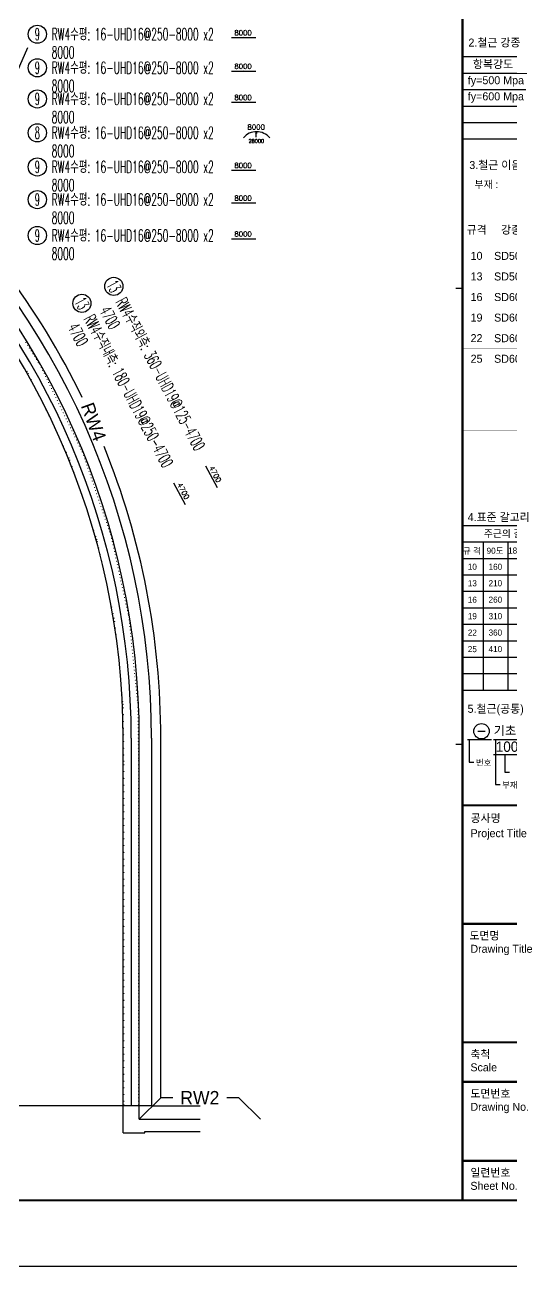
# Model space of a CAD drawing. Header units: millimetres. Extents: x 231380 to 990673, y -319231 to 132826.
# Drawn here: x 477431 to 495514, y -295994 to -249861 of the extents above; entities that cross this region are included whole.
import ezdxf
from ezdxf.enums import TextEntityAlignment as Align

# ---------------------------------------------------------------- set-up
doc = ezdxf.new("R2010")
doc.units = ezdxf.units.MM
doc.header["$LTSCALE"] = 91
for name, color, linetype in [('00', 7, 'Continuous'), ('LEADER', 7, 'Continuous'), ('NAME-W', 2, 'Continuous'), ('XDIM', 7, 'Continuous'), ('XREBAR', 1, 'Continuous'), ('XS-기초$0$WALL', 11, 'Continuous'), ('XS-기초$0$기초연단', 3, 'Continuous'), ('XTAG', 7, 'Continuous'), ('기초꺽임', 7, 'Continuous')]:
    doc.layers.add(name, color=color, linetype=linetype)
doc.styles.add('HYULL', font='Dotum.ttf')
doc.styles.add('XRebar', font='Romans.shx', dxfattribs={"bigfont": 'whgtxt.shx'})
doc.styles.add('XRebar2', font='Romans.shx')
doc.styles.add('XRebarSheet', font='Hmkmrhd_0.ttf')
doc.styles.add('돋음', font='Dotum.ttf')

# ---------------------------------------------------------------- blocks, each defined once
blk = doc.blocks.new('dhs_sheet2e')
at = {"color": 7}
for p, q in [((73013.1, 36694), (81003.6, 36694)), ((73013.1, 36194.6), (81003.6, 36194.6)), ((73013.1, 35695.2), (81003.6, 35695.2)), ((73013.1, 35195.8), (81003.6, 35195.8)), ((73013.1, 34696.4), (81003.6, 34696.4)), ((73013.1, 34197), (81003.6, 34197)), ((73013.1, 29664.7), (72813.3, 29664.7)), ((73477.6, 16230.5), (73697, 16230.5)), ((73013.1, 15831.2), (72813.3, 15831.2))]:
    blk.add_line(p, q, dxfattribs=at)
at = {"color": 7, "ltscale": 2}
for p, q in [((73013.1, 22471.6), (81003.6, 22471.6)), ((73013.1, 21972.2), (81003.6, 21972.2)), ((73637.3, 21972.2), (73637.3, 17477.6)), ((74386.4, 21972.2), (74386.4, 17477.6)), ((73013.1, 21472.8), (75135.6, 21472.8)), ((73013.1, 17477.6), (81003.6, 17477.6))]:
    blk.add_line(p, q, dxfattribs=at)
at = {"color": 1, "ltscale": 2}
for p, q in [((73160.8, 15979.6), (73897.2, 15979.6)), ((73217.3, 15979.6), (73217.3, 15288.3)), ((73955, 15979.6), (74769.1, 15979.6)), ((74011.5, 15979.6), (74011.5, 14611.4)), ((73955, 15525.5), (75020.4, 15525.5)), ((74296, 15525.5), (74296, 14991.1)), ((73217.3, 15288.3), (73361.3, 15288.3)), ((74296, 14991.1), (74440, 14991.1)), ((74011.5, 14611.4), (74155.5, 14611.4))]:
    blk.add_line(p, q, dxfattribs=at)
at = {"color": 30}
for p, q in [((73013.1, 6791.9), (81003.6, 6791.9)), ((73013.1, 5593.3), (81003.6, 5593.3)), ((73013.1, 3196.2), (81003.6, 3196.2))]:
    blk.add_line(p, q, dxfattribs=at)
at = {"color": 7}
blk.add_lwpolyline([(84000, 0), (84000, 59329.4), (0, 59329.4), (0, 0)], close=True, dxfattribs=at)
at = {"color": 30, "const_width": 64.9}
blk.add_lwpolyline([(81003.6, 57331.7), (2996.4, 57331.7), (2996.4, 1997.6), (81003.6, 1997.6)], close=True, dxfattribs=at)
at = {"color": 30}
for points, const_width in [([(73013.1, 1997.6), (73013.1, 57331.7)], 64.9), ([(73013.1, 37482.7), (81003.6, 37482.7)], 1.25), ([(73013.1, 13983.4), (81003.6, 13983.4)], 64.9), ([(73013.1, 10387.6), (81003.6, 10387.6)], 64.9), ([(73013.1, 6791.9), (81003.6, 6791.9)], 64.9), ([(73013.1, 5593.3), (81003.6, 5593.3)], 64.9), ([(73013.1, 3196.2), (81003.6, 3196.2)], 64.9)]:
    blk.add_lwpolyline(points, dxfattribs=dict(at, const_width=const_width))
at = {"ltscale": 2, "const_width": 1.25}
for points in [[(73013.1, 36694), (73013.1, 34197)], [(73013.1, 33114.4), (73013.1, 32518)], [(73013.1, 31595.4), (73013.1, 23480)]]:
    blk.add_lwpolyline(points, dxfattribs=at)
at = {"color": 7, "const_width": 1.25}
for points in [[(73013.1, 33114.4), (81003.6, 33114.4)], [(73013.1, 32518), (81003.6, 32518)], [(73013.1, 31920), (81003.6, 31920)], [(73839.2, 31920), (73839.2, 23480)], [(73013.1, 30971.1), (81003.6, 30971.1)], [(73013.1, 30346.9), (81003.6, 30346.9)], [(73013.1, 29722.6), (81003.6, 29722.6)], [(73013.1, 29098.3), (81003.6, 29098.3)], [(73013.1, 28474.1), (81003.6, 28474.1)], [(73013.1, 27849.8), (81003.6, 27849.8)], [(73013.1, 27225.6), (81003.6, 27225.6)], [(73013.1, 26601.3), (81003.6, 26601.3)], [(73013.1, 25977.1), (81003.6, 25977.1)], [(73013.1, 25352.8), (81003.6, 25352.8)], [(73013.1, 24728.5), (81003.6, 24728.5)], [(73013.1, 24104.3), (81003.6, 24104.3)], [(73013.1, 23480), (81003.6, 23480)]]:
    blk.add_lwpolyline(points, dxfattribs=at)
at = {"color": 7, "linetype": 'Continuous'}
blk.add_circle((73588.4, 16228.7), 234.1, dxfattribs=at).dxf.unprotected_set("ltscale", 0)
at = {"color": 7, "style": 'XRebarSheet'}
for s, height, p in [('2.철근 강종', 242.71, (73193, 37000.1)), ('3.철근 이음/정착 길이', 242.711, (73219.2, 33284.8)), ('4.표준 갈고리', 242.71, (73168.2, 22602.8)), ('5.철근(공통)', 242.71, (73167, 16788))]:
    blk.add_text(s, height=height, dxfattribs=at).set_placement(p)
at = {"color": 3}
for s, height, style, p in [('항복강도', 242.71, 'XRebarSheet', (73329, 36346.4)), ('부재 :', 220, 'XRebarSheet', (73378.9, 32707.9)), ('규격', 242.71, 'XRebarSheet', (73138.4, 31320.7)), ('강종', 242.71, 'XRebarSheet', (74182, 31320.7)), ('주근의 갈고리 길이', 217.47, 'XRebarSheet', (73661.6, 22115.7)), ('규 격', 184.85, 'XRebarSheet', (73024.7, 21609.3)), ('90도', 184.85, 'XRebarSheet', (73743.9, 21612.7)), ('180도', 184.85, 'XRebarSheet', (74396.5, 21618.3)), ('기초 : 1', 271.84, 'HYULL', (73958.2, 16112.5)), ('번호', 181.22, 'XRebarSheet', (73421.4, 15184.8)), ('부재명', 181.22, 'XRebarSheet', (74215.6, 14507.8))]:
    blk.add_text(s, height=height, dxfattribs=dict(at, style=style)).set_placement(p)
at = {"color": 3, "linetype": 'Continuous', "style": 'HYULL'}
e = blk.add_text('1000', height=312.13, dxfattribs=at)
e.set_placement((74023.5, 15760.5), align=Align.MIDDLE_LEFT)
e.dxf.unprotected_set("ltscale", 0)
at = {"color": 7, "style": 'XRebarSheet'}
for s, height, p in [('공사명', 241.63, (73259, 13591.6)), ('Project Title', 241.632, (73259, 13135.1)), ('도면명', 241.63, (73225, 10028.1)), ('Drawing Title', 241.632, (73252.8, 9628.5)), ('축척', 241.63, (73252.8, 6432.3)), ('Scale', 241.63, (73252.8, 6032.8)), ('도면번호', 241.63, (73252.8, 5233.8)), ('Drawing No.', 241.632, (73252.8, 4834.2)), ('일련번호', 241.63, (73252.8, 2836.6)), ('Sheet No.', 241.63, (73252.8, 2437.1))]:
    blk.add_text(s, height=height, dxfattribs=at).set_placement(p, align=Align.MIDDLE_LEFT)
blk = doc.blocks.new('zdfhdthasthw')
at = {"color": 7, "ltscale": 2}
for p, q in [((18253.3, 5243.3), (18783.9, 5243.3)), ((18253.3, 5118.5), (18783.9, 5118.5)), ((18253.3, 4993.6), (18783.9, 4993.6)), ((18253.3, 4868.8), (18783.9, 4868.8)), ((18253.3, 4743.9), (18783.9, 4743.9)), ((18253.3, 4619.1), (18783.9, 4619.1)), ((18253.3, 4494.2), (18783.9, 4494.2))]:
    blk.add_line(p, q, dxfattribs=at)
at = {"color": 255, "xscale": 0.25, "yscale": 0.25, "zscale": 0.25}
blk.add_blockref('dhs_sheet2e', (0, 0), dxfattribs=at)
at = {"color": 3, "style": 'XRebarSheet'}
for s, p in [('fy=500 Mpa', (18293.6, 8964.2)), ('fy=600 Mpa', (18293.3, 8842.1))]:
    blk.add_text(s, height=60.68, dxfattribs=at).set_placement(p)
for s, height, p in [('10', 60.68, (18359.7, 7662.8)), ('SD500', 60.68, (18616.9, 7662.4)), ('13', 60.68, (18359.7, 7506.8)), ('SD500', 60.68, (18616.9, 7506.4)), ('16', 60.68, (18359.7, 7350.7)), ('SD600', 60.68, (18616.9, 7350.3)), ('19', 60.68, (18359.7, 7194.6)), ('SD600', 60.68, (18616.9, 7194.3)), ('22', 60.68, (18359.7, 7038.6)), ('SD600', 60.68, (18616.9, 7038.2)), ('25', 60.68, (18359.7, 6882.5)), ('SD600', 60.68, (18616.9, 6882.1)), ('10', 46.21, (18327.9, 5304.5)), ('160', 46.21, (18502.5, 5304.8)), ('13', 46.21, (18327.9, 5179.6)), ('210', 46.21, (18502.5, 5179.9)), ('16', 46.21, (18327.9, 5054.8)), ('260', 46.21, (18502.5, 5055.1)), ('19', 46.21, (18327.9, 4929.9)), ('310', 46.21, (18502.5, 4930.2)), ('22', 46.21, (18327.9, 4805.1)), ('360', 46.21, (18502.5, 4805.4)), ('25', 46.21, (18327.9, 4680.2)), ('410', 46.21, (18502.5, 4680.5))]:
    blk.add_text(s, height=height, dxfattribs=at).set_placement(p, align=Align.MIDDLE_CENTER)
blk = doc.blocks.new('zdhadbs')
at = {"layer": 'XS-기초$0$WALL', "color": 5}
for p, q in [((35670, -21020), (35670, -6355)), ((36270, -20520), (36270, -6355)), ((36270, -20520), (38534, -20520)), ((35670, -21020), (36470, -21020)), ((36470, -20970), (38534, -20970)), ((36470, -21020), (36470, -20970))]:
    blk.add_line(p, q, dxfattribs=at)
for radius in [28100, 27500]:
    blk.add_arc((8170, -6355), radius, 0, 48, dxfattribs=at)
at = {"layer": 'XS-기초$0$기초연단'}
for p, q in [((36720, -6355), (36720, -20020)), ((36720, -20020), (38534, -20020))]:
    blk.add_line(p, q, dxfattribs=at)
blk.add_arc((8170, -6355), 28550, 0, 48, dxfattribs=at)
at = {"layer": '기초꺽임', "color": 1, "const_width": 50}
blk.add_lwpolyline([(36720, -20020), (21511, -20020)], dxfattribs=at)
blk = doc.blocks.new('*U1081', base_point=(477558.3171, -252615.2676))
at = {"layer": 'XTAG', "color": 0, "linetype": 'Continuous', "ltscale": 1.57717e-317}
blk.add_circle((477895.8171, -252615.2676), 337.5, dxfattribs=at)
at = {"layer": 'XTAG', "color": 0, "linetype": 'Continuous', "ltscale": 1.57717e-317, "style": 'XRebar', "width": 0.5}
blk.add_text('9', height=450, dxfattribs=at).set_placement((477895.8171, -252615.2676), align=Align.MIDDLE_CENTER)
at = {"layer": 'XTAG', "color": 0, "linetype": 'Continuous', "ltscale": 1.57717e-317, "style": 'XRebar', "width": 0.55}
for s, p in [('RW4수평: 16-UHD16@250-8000 x2', (478430.1921, -252615.2676)), ('8000', (478430.1921, -253290.2676))]:
    blk.add_text(s, height=450, dxfattribs=at).set_placement(p, align=Align.MIDDLE_LEFT)
blk = doc.blocks.new('*U1082', base_point=(477558.3171, -257689.7095))
at = {"layer": 'XTAG', "color": 0, "linetype": 'Continuous', "ltscale": 1.57717e-317}
blk.add_circle((477895.8171, -257689.7095), 337.5, dxfattribs=at)
at = {"layer": 'XTAG', "color": 0, "linetype": 'Continuous', "ltscale": 1.57717e-317, "style": 'XRebar', "width": 0.5}
blk.add_text('9', height=450, dxfattribs=at).set_placement((477895.8171, -257689.7095), align=Align.MIDDLE_CENTER)
at = {"layer": 'XTAG', "color": 0, "linetype": 'Continuous', "ltscale": 1.57717e-317, "style": 'XRebar', "width": 0.55}
for s, p in [('RW4수평: 16-UHD16@250-8000 x2', (478430.1921, -257689.7095)), ('8000', (478430.1921, -258364.7095))]:
    blk.add_text(s, height=450, dxfattribs=at).set_placement(p, align=Align.MIDDLE_LEFT)
blk = doc.blocks.new('*U1083', base_point=(477558.3171, -256356.2523))
at = {"layer": 'XTAG', "color": 0, "linetype": 'Continuous', "ltscale": 1.57717e-317}
blk.add_circle((477895.8171, -256356.2523), 337.5, dxfattribs=at)
at = {"layer": 'XTAG', "color": 0, "linetype": 'Continuous', "ltscale": 1.57717e-317, "style": 'XRebar', "width": 0.5}
blk.add_text('9', height=450, dxfattribs=at).set_placement((477895.8171, -256356.2523), align=Align.MIDDLE_CENTER)
at = {"layer": 'XTAG', "color": 0, "linetype": 'Continuous', "ltscale": 1.57717e-317, "style": 'XRebar', "width": 0.55}
for s, p in [('RW4수평: 16-UHD16@250-8000 x2', (478430.1921, -256356.2523)), ('8000', (478430.1921, -257031.2523))]:
    blk.add_text(s, height=450, dxfattribs=at).set_placement(p, align=Align.MIDDLE_LEFT)
blk = doc.blocks.new('*U1084', base_point=(477558.3171, -255142.1396))
at = {"layer": 'XTAG', "color": 0, "linetype": 'Continuous', "ltscale": 1.57717e-317}
blk.add_circle((477895.8171, -255142.1396), 337.5, dxfattribs=at)
at = {"layer": 'XTAG', "color": 0, "linetype": 'Continuous', "ltscale": 1.57717e-317, "style": 'XRebar', "width": 0.5}
blk.add_text('9', height=450, dxfattribs=at).set_placement((477895.8171, -255142.1396), align=Align.MIDDLE_CENTER)
at = {"layer": 'XTAG', "color": 0, "linetype": 'Continuous', "ltscale": 1.57717e-317, "style": 'XRebar', "width": 0.55}
for s, p in [('RW4수평: 16-UHD16@250-8000 x2', (478430.1921, -255142.1396)), ('8000', (478430.1921, -255817.1396))]:
    blk.add_text(s, height=450, dxfattribs=at).set_placement(p, align=Align.MIDDLE_LEFT)
blk = doc.blocks.new('*U1085', base_point=(477558.3171, -251457.5856))
at = {"layer": 'XTAG', "color": 0, "linetype": 'Continuous', "ltscale": 1.57717e-317}
blk.add_circle((477895.8171, -251457.5856), 337.5, dxfattribs=at)
at = {"layer": 'XTAG', "color": 0, "linetype": 'Continuous', "ltscale": 1.57717e-317, "style": 'XRebar', "width": 0.5}
blk.add_text('9', height=450, dxfattribs=at).set_placement((477895.8171, -251457.5856), align=Align.MIDDLE_CENTER)
at = {"layer": 'XTAG', "color": 0, "linetype": 'Continuous', "ltscale": 1.57717e-317, "style": 'XRebar', "width": 0.55}
for s, p in [('RW4수평: 16-UHD16@250-8000 x2', (478430.1921, -251457.5856)), ('8000', (478430.1921, -252132.5856))]:
    blk.add_text(s, height=450, dxfattribs=at).set_placement(p, align=Align.MIDDLE_LEFT)
blk = doc.blocks.new('*U1086', base_point=(477558.3171, -250210.7607))
at = {"layer": 'XTAG', "color": 0, "linetype": 'Continuous', "ltscale": 1.57717e-317}
blk.add_circle((477895.8171, -250210.7607), 337.5, dxfattribs=at)
at = {"layer": 'XTAG', "color": 0, "linetype": 'Continuous', "ltscale": 1.57717e-317, "style": 'XRebar', "width": 0.5}
blk.add_text('9', height=450, dxfattribs=at).set_placement((477895.8171, -250210.7607), align=Align.MIDDLE_CENTER)
at = {"layer": 'XTAG', "color": 0, "linetype": 'Continuous', "ltscale": 1.57717e-317, "style": 'XRebar', "width": 0.55}
for s, p in [('RW4수평: 16-UHD16@250-8000 x2', (478430.1921, -250210.7607)), ('8000', (478430.1921, -250885.7607))]:
    blk.add_text(s, height=450, dxfattribs=at).set_placement(p, align=Align.MIDDLE_LEFT)
blk = doc.blocks.new('*U1087', base_point=(477558.3171, -253873.9077))
at = {"layer": 'XTAG', "color": 0, "linetype": 'Continuous', "ltscale": 1.57717e-317}
blk.add_circle((477895.8171, -253873.9077), 337.5, dxfattribs=at)
at = {"layer": 'XTAG', "color": 0, "linetype": 'Continuous', "ltscale": 1.57717e-317, "style": 'XRebar', "width": 0.5}
blk.add_text('8', height=450, dxfattribs=at).set_placement((477895.8171, -253873.9077), align=Align.MIDDLE_CENTER)
at = {"layer": 'XTAG', "color": 0, "linetype": 'Continuous', "ltscale": 1.57717e-317, "style": 'XRebar', "width": 0.55}
for s, p in [('RW4수평: 16-UHD16@250-8000 x2', (478430.1921, -253873.9077)), ('8000', (478430.1921, -254548.9077))]:
    blk.add_text(s, height=450, dxfattribs=at).set_placement(p, align=Align.MIDDLE_LEFT)
blk = doc.blocks.new('*U1107', base_point=(479395, -259914))
at = {"layer": 'XTAG', "color": 0, "linetype": 'Continuous', "ltscale": 4.34369e-311}
blk.add_circle((479554, -260212), 337, dxfattribs=at)
at = {"layer": 'XTAG', "color": 0, "linetype": 'Continuous', "ltscale": 4.34369e-311, "style": 'XRebar', "oblique": 360, "width": 0.5}
blk.add_text('13', height=450, rotation=298, dxfattribs=at).set_placement((479554, -260212), align=Align.MIDDLE_CENTER)
at = {"layer": 'XTAG', "color": 0, "linetype": 'Continuous', "ltscale": 4.34369e-311, "style": 'XRebar', "width": 0.55}
for s, p in [('RW4수직내측: 180-UHD19@250-4700', (479804, -260683)), ('4700', (479208, -261000))]:
    blk.add_text(s, height=450, rotation=298, dxfattribs=at).set_placement(p, align=Align.MIDDLE_LEFT)
blk = doc.blocks.new('*U1108', base_point=(480581, -259283))
at = {"layer": 'XTAG', "color": 0, "linetype": 'Continuous', "ltscale": 4.34369e-311}
blk.add_circle((480740, -259581), 337, dxfattribs=at)
at = {"layer": 'XTAG', "color": 0, "linetype": 'Continuous', "ltscale": 4.34369e-311, "style": 'XRebar', "oblique": 360, "width": 0.5}
blk.add_text('13', height=450, rotation=298, dxfattribs=at).set_placement((480740, -259581), align=Align.MIDDLE_CENTER)
at = {"layer": 'XTAG', "color": 0, "linetype": 'Continuous', "ltscale": 4.34369e-311, "style": 'XRebar', "width": 0.55}
for s, p in [('RW4수직외측: 360-UHD19@125-4700', (480991, -260053)), ('4700', (480395, -260370))]:
    blk.add_text(s, height=450, rotation=298, dxfattribs=at).set_placement(p, align=Align.MIDDLE_LEFT)

msp = doc.modelspace()

# ---------------------------------------------------------------- linework, layer by layer
at = {"layer": 'LEADER'}
msp.add_line((482488.5, -289733.7), (481688.5, -290533.7), dxfattribs=at)
for points in [[(479567.4, -263707.5, 0.0963641), (472926.4, -254891.8), (468318.9, -250743.2), (467189.1, -250802.4)], [(482938.5, -289733.7), (482488.5, -289733.7), (482488.5, -276368.7, 0.0963641), (480380.9, -265534.6)]]:
    msp.add_lwpolyline(points, format="xyb", dxfattribs=at)
msp.add_lwpolyline([(486188.5, -290533.7), (485388.5, -289733.7), (484938.5, -289733.7)], dxfattribs=at)
at = {"layer": 'XDIM', "color": 250, "linetype": 'Continuous', "ltscale": 5e-324}
for p, q in [((485562.4, -250305.3), (485562.4, -250305.3)), ((485562.4, -251552.1), (485562.4, -251552.1)), ((485562.4, -252709.8), (485562.4, -252709.8)), ((486034.9, -253968.4), (486034.9, -253968.4)), ((485562.4, -255236.6), (485562.4, -255236.6)), ((485562.4, -256450.8), (485562.4, -256450.8)), ((485562.4, -257784.2), (485562.4, -257784.2)), ((484386.7, -266640.9), (484386.7, -266640.9)), ((483200.5, -267271.7), (483200.5, -267271.7))]:
    msp.add_line(p, q, dxfattribs=at)
at = {"layer": 'XDIM', "color": 7, "linetype": 'Continuous', "ltscale": 5e-324}
for p, q in [((486034.9, -253867.9), (486010.2, -253903.1)), ((486034.9, -254033.7), (486034.9, -253867.9)), ((486034.9, -253867.9), (486057.8, -253903.1))]:
    msp.add_line(p, q, dxfattribs=at)
at = {"layer": 'XDIM', "color": 1, "linetype": 'Continuous', "ltscale": 5e-324}
for points in [[(485110.8, -250331.7), (486021, -250331.7)], [(485110.8, -251578.5), (486021, -251578.5)], [(485110.8, -252736.2), (486021, -252736.2)], [(485110.8, -255263.1), (486021, -255263.1)], [(485110.8, -256477.2), (486021, -256477.2)], [(485110.8, -257810.7), (486021, -257810.7)], [(484151.6, -266255.1), (484578.4, -267057.8)], [(482965.4, -266885.8), (483392.2, -267688.6)]]:
    msp.add_lwpolyline(points, dxfattribs=at)
at = {"layer": 'XDIM', "color": 1}
msp.add_lwpolyline([(474380.8, -257915.6), (477540.4, -250704.6)], dxfattribs=at)
at = {"layer": 'XDIM', "color": 1, "linetype": 'Continuous', "ltscale": 5e-324}
msp.add_lwpolyline([(486535.9, -254065.4, 0.467617), (485556.9, -254058.4)], format="xyb", dxfattribs=at)
at = {"layer": 'XDIM'}
msp.add_lwpolyline([(481388.5, -276368.7), (481388.5, -290033.7)], dxfattribs=at)
msp.add_arc((453588.5, -276368.7), 27800, 0, 46.11774, dxfattribs=at)
at = {"layer": 'XREBAR', "color": 31, "linetype": 'Continuous', "ltscale": 2.59033e-317, "const_width": 20}
for points in [[(477454.9, -261664.4, -1), (477474.9, -261664.4, -1), (477454.9, -261664.4)], [(477521.7, -261770, -1), (477541.7, -261770, -1), (477521.7, -261770)], [(477588.6, -261875.6, -1), (477608.6, -261875.6, -1), (477588.6, -261875.6)], [(477655.4, -261981.2, -1), (477675.4, -261981.2, -1), (477655.4, -261981.2)], [(477722.3, -262086.9, -1), (477742.3, -262086.9, -1), (477722.3, -262086.9)], [(477789.1, -262192.5, -1), (477809.1, -262192.5, -1), (477789.1, -262192.5)], [(477856, -262298.1, -1), (477876, -262298.1, -1), (477856, -262298.1)], [(477922.8, -262403.7, -1), (477942.8, -262403.7, -1), (477922.8, -262403.7)], [(477956, -262456.1, -1), (477976, -262456.1, -1), (477956, -262456.1)], [(477508, -262739.6, -1), (477528, -262739.6, -1), (477508, -262739.6)], [(477551.5, -262821.9, -1), (477571.5, -262821.9, -1), (477551.5, -262821.9)], [(478031, -262589.6, -1), (478051, -262589.6, -1), (478031, -262589.6)], [(478085.5, -262702.1, -1), (478105.5, -262702.1, -1), (478085.5, -262702.1)], [(478140, -262814.6, -1), (478160, -262814.6, -1), (478140, -262814.6)], [(478194.5, -262927.1, -1), (478214.5, -262927.1, -1), (478194.5, -262927.1)], [(477660.5, -263046.9, -1), (477680.5, -263046.9, -1), (477660.5, -263046.9)], [(477769.4, -263271.9, -1), (477789.4, -263271.9, -1), (477769.4, -263271.9)], [(478248.9, -263039.6, -1), (478268.9, -263039.6, -1), (478248.9, -263039.6)], [(478303.4, -263152.1, -1), (478323.4, -263152.1, -1), (478303.4, -263152.1)], [(478357.9, -263264.6, -1), (478377.9, -263264.6, -1), (478357.9, -263264.6)], [(478412.4, -263377.1, -1), (478432.4, -263377.1, -1), (478412.4, -263377.1)], [(477878.4, -263496.9, -1), (477898.4, -263496.9, -1), (477878.4, -263496.9)], [(477987.4, -263721.9, -1), (478007.4, -263721.9, -1), (477987.4, -263721.9)], [(478466.9, -263489.6, -1), (478486.9, -263489.6, -1), (478466.9, -263489.6)], [(478521.4, -263602.1, -1), (478541.4, -263602.1, -1), (478521.4, -263602.1)], [(478575.9, -263714.6, -1), (478595.9, -263714.6, -1), (478575.9, -263714.6)], [(478630.4, -263827.1, -1), (478650.4, -263827.1, -1), (478630.4, -263827.1)], [(478096.4, -263946.9, -1), (478116.4, -263946.9, -1), (478096.4, -263946.9)], [(478205.3, -264171.9, -1), (478225.3, -264171.9, -1), (478205.3, -264171.9)], [(478684.9, -263939.6, -1), (478704.9, -263939.6, -1), (478684.9, -263939.6)], [(478739.3, -264052.1, -1), (478759.3, -264052.1, -1), (478739.3, -264052.1)], [(478793.8, -264164.6, -1), (478813.8, -264164.6, -1), (478793.8, -264164.6)], [(478848.3, -264277.1, -1), (478868.3, -264277.1, -1), (478848.3, -264277.1)], [(478314.3, -264396.9, -1), (478334.3, -264396.9, -1), (478314.3, -264396.9)], [(478423.3, -264621.9, -1), (478443.3, -264621.9, -1), (478423.3, -264621.9)], [(478902.8, -264389.6, -1), (478922.8, -264389.6, -1), (478902.8, -264389.6)], [(478957.3, -264502.1, -1), (478977.3, -264502.1, -1), (478957.3, -264502.1)], [(479011.8, -264614.6, -1), (479031.8, -264614.6, -1), (479011.8, -264614.6)], [(479066.3, -264727.1, -1), (479086.3, -264727.1, -1), (479066.3, -264727.1)], [(478532.3, -264846.9, -1), (478552.3, -264846.9, -1), (478532.3, -264846.9)], [(478641.3, -265071.9, -1), (478661.3, -265071.9, -1), (478641.3, -265071.9)], [(479120.8, -264839.6, -1), (479140.8, -264839.6, -1), (479120.8, -264839.6)], [(479175.3, -264952.1, -1), (479195.3, -264952.1, -1), (479175.3, -264952.1)], [(479229.7, -265064.6, -1), (479249.7, -265064.6, -1), (479229.7, -265064.6)], [(479284.2, -265177.1, -1), (479304.2, -265177.1, -1), (479284.2, -265177.1)], [(478750.2, -265296.9, -1), (478770.2, -265296.9, -1), (478750.2, -265296.9)], [(478859.2, -265521.9, -1), (478879.2, -265521.9, -1), (478859.2, -265521.9)], [(479338.7, -265289.6, -1), (479358.7, -265289.6, -1), (479338.7, -265289.6)], [(479393.2, -265402.1, -1), (479413.2, -265402.1, -1), (479393.2, -265402.1)], [(479447.7, -265514.6, -1), (479467.7, -265514.6, -1), (479447.7, -265514.6)], [(479502.2, -265627.1, -1), (479522.2, -265627.1, -1), (479502.2, -265627.1)], [(479549.7, -265725.1, -1), (479569.7, -265725.1, -1), (479549.7, -265725.1)], [(478968.2, -265746.9, -1), (478988.2, -265746.9, -1), (478968.2, -265746.9)], [(479070.2, -265957.4, -1), (479090.2, -265957.4, -1), (479070.2, -265957.4)], [(479099.9, -266040.9, -1), (479119.9, -266040.9, -1), (479099.9, -266040.9)], [(479608, -265868, -1), (479628, -265868, -1), (479608, -265868)], [(479648.3, -265986.3, -1), (479668.3, -265986.3, -1), (479648.3, -265986.3)], [(479688.6, -266104.6, -1), (479708.6, -266104.6, -1), (479688.6, -266104.6)], [(479180.4, -266277.6, -1), (479200.4, -266277.6, -1), (479180.4, -266277.6)], [(479261, -266514.2, -1), (479281, -266514.2, -1), (479261, -266514.2)], [(479728.8, -266223, -1), (479748.8, -266223, -1), (479728.8, -266223)], [(479769.1, -266341.3, -1), (479789.1, -266341.3, -1), (479769.1, -266341.3)], [(479809.4, -266459.6, -1), (479829.4, -266459.6, -1), (479809.4, -266459.6)], [(479849.7, -266578, -1), (479869.7, -266578, -1), (479849.7, -266578)], [(479341.5, -266750.9, -1), (479361.5, -266750.9, -1), (479341.5, -266750.9)], [(479422, -266987.6, -1), (479442, -266987.6, -1), (479422, -266987.6)], [(479889.9, -266696.3, -1), (479909.9, -266696.3, -1), (479889.9, -266696.3)], [(479930.2, -266814.6, -1), (479950.2, -266814.6, -1), (479930.2, -266814.6)], [(479970.5, -266933, -1), (479990.5, -266933, -1), (479970.5, -266933)], [(480010.7, -267051.3, -1), (480030.7, -267051.3, -1), (480010.7, -267051.3)], [(479502.6, -267224.2, -1), (479522.6, -267224.2, -1), (479502.6, -267224.2)], [(479583.1, -267460.9, -1), (479603.1, -267460.9, -1), (479583.1, -267460.9)], [(480051, -267169.6, -1), (480071, -267169.6, -1), (480051, -267169.6)], [(480091.3, -267288, -1), (480111.3, -267288, -1), (480091.3, -267288)], [(480131.6, -267406.3, -1), (480151.6, -267406.3, -1), (480131.6, -267406.3)], [(480171.8, -267524.7, -1), (480191.8, -267524.7, -1), (480171.8, -267524.7)], [(479663.7, -267697.6, -1), (479683.7, -267697.6, -1), (479663.7, -267697.6)], [(479744.2, -267934.3, -1), (479764.2, -267934.3, -1), (479744.2, -267934.3)], [(480212.1, -267643, -1), (480232.1, -267643, -1), (480212.1, -267643)], [(480252.4, -267761.3, -1), (480272.4, -267761.3, -1), (480252.4, -267761.3)], [(480292.6, -267879.7, -1), (480312.6, -267879.7, -1), (480292.6, -267879.7)], [(480332.9, -267998, -1), (480352.9, -267998, -1), (480332.9, -267998)], [(479824.8, -268170.9, -1), (479844.8, -268170.9, -1), (479824.8, -268170.9)], [(479905.3, -268407.6, -1), (479925.3, -268407.6, -1), (479905.3, -268407.6)], [(480373.2, -268116.3, -1), (480393.2, -268116.3, -1), (480373.2, -268116.3)], [(480413.5, -268234.7, -1), (480433.5, -268234.7, -1), (480413.5, -268234.7)], [(480453.7, -268353, -1), (480473.7, -268353, -1), (480453.7, -268353)], [(480494, -268471.3, -1), (480514, -268471.3, -1), (480494, -268471.3)], [(479985.9, -268644.3, -1), (480005.9, -268644.3, -1), (479985.9, -268644.3)], [(480066.4, -268880.9, -1), (480086.4, -268880.9, -1), (480066.4, -268880.9)], [(480534.3, -268589.7, -1), (480554.3, -268589.7, -1), (480534.3, -268589.7)], [(480574.6, -268708, -1), (480594.6, -268708, -1), (480574.6, -268708)], [(480609.8, -268811.6, -1), (480629.8, -268811.6, -1), (480609.8, -268811.6)], [(480646.5, -268943.6, -1), (480666.5, -268943.6, -1), (480646.5, -268943.6)], [(480101.7, -268984.5, -1), (480121.7, -268984.5, -1), (480101.7, -268984.5)], [(480117.8, -269059.4, -1), (480137.8, -269059.4, -1), (480117.8, -269059.4)], [(480171.3, -269303.6, -1), (480191.3, -269303.6, -1), (480171.3, -269303.6)], [(480673.2, -269065.7, -1), (480693.2, -269065.7, -1), (480673.2, -269065.7)], [(480700, -269187.8, -1), (480720, -269187.8, -1), (480700, -269187.8)], [(480726.7, -269309.9, -1), (480746.7, -269309.9, -1), (480726.7, -269309.9)], [(480753.5, -269432, -1), (480773.5, -269432, -1), (480753.5, -269432)], [(480224.8, -269547.8, -1), (480244.8, -269547.8, -1), (480224.8, -269547.8)], [(480278.3, -269792, -1), (480298.3, -269792, -1), (480278.3, -269792)], [(480780.2, -269554.1, -1), (480800.2, -269554.1, -1), (480780.2, -269554.1)], [(480807, -269676.2, -1), (480827, -269676.2, -1), (480807, -269676.2)], [(480833.7, -269798.3, -1), (480853.7, -269798.3, -1), (480833.7, -269798.3)], [(480331.8, -270036.2, -1), (480351.8, -270036.2, -1), (480331.8, -270036.2)], [(480385.3, -270280.4, -1), (480405.3, -270280.4, -1), (480385.3, -270280.4)], [(480860.5, -269920.4, -1), (480880.5, -269920.4, -1), (480860.5, -269920.4)], [(480887.2, -270042.5, -1), (480907.2, -270042.5, -1), (480887.2, -270042.5)], [(480914, -270164.6, -1), (480934, -270164.6, -1), (480914, -270164.6)], [(480940.7, -270286.7, -1), (480960.7, -270286.7, -1), (480940.7, -270286.7)], [(480438.8, -270524.7, -1), (480458.8, -270524.7, -1), (480438.8, -270524.7)], [(480492.3, -270768.9, -1), (480512.3, -270768.9, -1), (480492.3, -270768.9)], [(480967.5, -270408.8, -1), (480987.5, -270408.8, -1), (480967.5, -270408.8)], [(480994.2, -270530.9, -1), (481014.2, -270530.9, -1), (480994.2, -270530.9)], [(481021, -270653, -1), (481041, -270653, -1), (481021, -270653)], [(481047.7, -270775.1, -1), (481067.7, -270775.1, -1), (481047.7, -270775.1)], [(480545.8, -271013.1, -1), (480565.8, -271013.1, -1), (480545.8, -271013.1)], [(480599.3, -271257.3, -1), (480619.3, -271257.3, -1), (480599.3, -271257.3)], [(481074.5, -270897.2, -1), (481094.5, -270897.2, -1), (481074.5, -270897.2)], [(481101.2, -271019.3, -1), (481121.2, -271019.3, -1), (481101.2, -271019.3)], [(481128, -271141.4, -1), (481148, -271141.4, -1), (481128, -271141.4)], [(481154.7, -271263.6, -1), (481174.7, -271263.6, -1), (481154.7, -271263.6)], [(480652.8, -271501.5, -1), (480672.8, -271501.5, -1), (480652.8, -271501.5)], [(481181.5, -271385.7, -1), (481201.5, -271385.7, -1), (481181.5, -271385.7)], [(481208.2, -271507.8, -1), (481228.2, -271507.8, -1), (481208.2, -271507.8)], [(481235, -271629.9, -1), (481255, -271629.9, -1), (481235, -271629.9)], [(480706.3, -271745.7, -1), (480726.3, -271745.7, -1), (480706.3, -271745.7)], [(480742.9, -271912.9, -1), (480762.9, -271912.9, -1), (480742.9, -271912.9)], [(480763.4, -272030.9, -1), (480783.4, -272030.9, -1), (480763.4, -272030.9)], [(481261.7, -271752, -1), (481281.7, -271752, -1), (481261.7, -271752)], [(481271.6, -271797.1, -1), (481291.6, -271797.1, -1), (481271.6, -271797.1)], [(481300.4, -271975.9, -1), (481320.4, -271975.9, -1), (481300.4, -271975.9)], [(481313.2, -272100.3, -1), (481333.2, -272100.3, -1), (481313.2, -272100.3)], [(480788.8, -272279.6, -1), (480808.8, -272279.6, -1), (480788.8, -272279.6)], [(480814.3, -272528.3, -1), (480834.3, -272528.3, -1), (480814.3, -272528.3)], [(481325.9, -272224.6, -1), (481345.9, -272224.6, -1), (481325.9, -272224.6)], [(481338.6, -272349, -1), (481358.6, -272349, -1), (481338.6, -272349)], [(481351.3, -272473.3, -1), (481371.3, -272473.3, -1), (481351.3, -272473.3)], [(481364, -272597.7, -1), (481384, -272597.7, -1), (481364, -272597.7)], [(480839.7, -272777, -1), (480859.7, -272777, -1), (480839.7, -272777)], [(480865.1, -273025.7, -1), (480885.1, -273025.7, -1), (480865.1, -273025.7)], [(481376.7, -272722, -1), (481396.7, -272722, -1), (481376.7, -272722)], [(481389.5, -272846.4, -1), (481409.5, -272846.4, -1), (481389.5, -272846.4)], [(481402.2, -272970.7, -1), (481422.2, -272970.7, -1), (481402.2, -272970.7)], [(481414.9, -273095.1, -1), (481434.9, -273095.1, -1), (481414.9, -273095.1)], [(480890.6, -273274.4, -1), (480910.6, -273274.4, -1), (480890.6, -273274.4)], [(480916, -273523.1, -1), (480936, -273523.1, -1), (480916, -273523.1)], [(481427.6, -273219.5, -1), (481447.6, -273219.5, -1), (481427.6, -273219.5)], [(481440.3, -273343.8, -1), (481460.3, -273343.8, -1), (481440.3, -273343.8)], [(481453, -273468.2, -1), (481473, -273468.2, -1), (481453, -273468.2)], [(480941.4, -273771.8, -1), (480961.4, -273771.8, -1), (480941.4, -273771.8)], [(480966.9, -274020.5, -1), (480986.9, -274020.5, -1), (480966.9, -274020.5)], [(481465.8, -273592.5, -1), (481485.8, -273592.5, -1), (481465.8, -273592.5)], [(481478.5, -273716.9, -1), (481498.5, -273716.9, -1), (481478.5, -273716.9)], [(481491.2, -273841.2, -1), (481511.2, -273841.2, -1), (481491.2, -273841.2)], [(481503.9, -273965.6, -1), (481523.9, -273965.6, -1), (481503.9, -273965.6)], [(480992.3, -274269.2, -1), (481012.3, -274269.2, -1), (480992.3, -274269.2)], [(481516.6, -274089.9, -1), (481536.6, -274089.9, -1), (481516.6, -274089.9)], [(481529.4, -274214.3, -1), (481549.4, -274214.3, -1), (481529.4, -274214.3)], [(481542.1, -274338.6, -1), (481562.1, -274338.6, -1), (481542.1, -274338.6)], [(481554.8, -274463, -1), (481574.8, -274463, -1), (481554.8, -274463)], [(481017.7, -274517.9, -1), (481037.7, -274517.9, -1), (481017.7, -274517.9)], [(481043.2, -274766.6, -1), (481063.2, -274766.6, -1), (481043.2, -274766.6)], [(481567.5, -274587.3, -1), (481587.5, -274587.3, -1), (481567.5, -274587.3)], [(481580.2, -274711.7, -1), (481600.2, -274711.7, -1), (481580.2, -274711.7)], [(481592.9, -274836, -1), (481612.9, -274836, -1), (481592.9, -274836)], [(481605.7, -274960.4, -1), (481625.7, -274960.4, -1), (481605.7, -274960.4)], [(481068.6, -275015.3, -1), (481088.6, -275015.3, -1), (481068.6, -275015.3)], [(481078.7, -275113.8, -1), (481098.7, -275113.8, -1), (481078.7, -275113.8)], [(481084.8, -275247.8, -1), (481104.8, -275247.8, -1), (481084.8, -275247.8)], [(481615.7, -275058.8, -1), (481635.7, -275058.8, -1), (481615.7, -275058.8)], [(481624.7, -275241.4, -1), (481644.7, -275241.4, -1), (481624.7, -275241.4)], [(481626.2, -275366.4, -1), (481646.2, -275366.4, -1), (481626.2, -275366.4)], [(481087.7, -275497.8, -1), (481107.7, -275497.8, -1), (481087.7, -275497.8)], [(481090.7, -275747.8, -1), (481110.7, -275747.8, -1), (481090.7, -275747.8)], [(481627.7, -275491.4, -1), (481647.7, -275491.4, -1), (481627.7, -275491.4)], [(481629.1, -275616.4, -1), (481649.1, -275616.4, -1), (481629.1, -275616.4)], [(481630.6, -275741.4, -1), (481650.6, -275741.4, -1), (481630.6, -275741.4)], [(481632.1, -275866.4, -1), (481652.1, -275866.4, -1), (481632.1, -275866.4)], [(481093.6, -275997.8, -1), (481113.6, -275997.8, -1), (481093.6, -275997.8)], [(481096.6, -276247.7, -1), (481116.6, -276247.7, -1), (481096.6, -276247.7)], [(481633.6, -275991.4, -1), (481653.6, -275991.4, -1), (481633.6, -275991.4)], [(481635, -276116.4, -1), (481655, -276116.4, -1), (481635, -276116.4)], [(481636.5, -276241.4, -1), (481656.5, -276241.4, -1), (481636.5, -276241.4)], [(481099.6, -276497.7, -1), (481119.6, -276497.7, -1), (481099.6, -276497.7)], [(481102.5, -276747.7, -1), (481122.5, -276747.7, -1), (481102.5, -276747.7)], [(481638, -276366.4, -1), (481658, -276366.4, -1), (481638, -276366.4)], [(481639.5, -276491.3, -1), (481659.5, -276491.3, -1), (481639.5, -276491.3)], [(481640.9, -276616.3, -1), (481660.9, -276616.3, -1), (481640.9, -276616.3)], [(481642.4, -276741.3, -1), (481662.4, -276741.3, -1), (481642.4, -276741.3)], [(481105.5, -276997.7, -1), (481125.5, -276997.7, -1), (481105.5, -276997.7)], [(481108.1, -277222.2, -1), (481128.1, -277222.2, -1), (481108.1, -277222.2)], [(481643.9, -276866.3, -1), (481663.9, -276866.3, -1), (481643.9, -276866.3)], [(481645.4, -276991.3, -1), (481665.4, -276991.3, -1), (481645.4, -276991.3)], [(481646.9, -277116.3, -1), (481666.9, -277116.3, -1), (481646.9, -277116.3)], [(481648, -277215.8, -1), (481668, -277215.8, -1), (481648, -277215.8)], [(481108.5, -277364.6, -1), (481128.5, -277364.6, -1), (481108.5, -277364.6)], [(481108.5, -277614.6, -1), (481128.5, -277614.6, -1), (481108.5, -277614.6)], [(481648.5, -277364.6, -1), (481668.5, -277364.6, -1), (481648.5, -277364.6)], [(481648.5, -277489.6, -1), (481668.5, -277489.6, -1), (481648.5, -277489.6)], [(481648.5, -277614.6, -1), (481668.5, -277614.6, -1), (481648.5, -277614.6)], [(481648.5, -277739.6, -1), (481668.5, -277739.6, -1), (481648.5, -277739.6)], [(481108.5, -277864.6, -1), (481128.5, -277864.6, -1), (481108.5, -277864.6)], [(481108.5, -278114.6, -1), (481128.5, -278114.6, -1), (481108.5, -278114.6)], [(481648.5, -277864.6, -1), (481668.5, -277864.6, -1), (481648.5, -277864.6)], [(481648.5, -277989.6, -1), (481668.5, -277989.6, -1), (481648.5, -277989.6)], [(481648.5, -278114.6, -1), (481668.5, -278114.6, -1), (481648.5, -278114.6)], [(481108.5, -278364.6, -1), (481128.5, -278364.6, -1), (481108.5, -278364.6)], [(481108.5, -278614.6, -1), (481128.5, -278614.6, -1), (481108.5, -278614.6)], [(481648.5, -278239.6, -1), (481668.5, -278239.6, -1), (481648.5, -278239.6)], [(481648.5, -278364.6, -1), (481668.5, -278364.6, -1), (481648.5, -278364.6)], [(481648.5, -278489.6, -1), (481668.5, -278489.6, -1), (481648.5, -278489.6)], [(481648.5, -278614.6, -1), (481668.5, -278614.6, -1), (481648.5, -278614.6)], [(481108.5, -278864.6, -1), (481128.5, -278864.6, -1), (481108.5, -278864.6)], [(481108.5, -279114.6, -1), (481128.5, -279114.6, -1), (481108.5, -279114.6)], [(481648.5, -278739.6, -1), (481668.5, -278739.6, -1), (481648.5, -278739.6)], [(481648.5, -278864.6, -1), (481668.5, -278864.6, -1), (481648.5, -278864.6)], [(481648.5, -278989.6, -1), (481668.5, -278989.6, -1), (481648.5, -278989.6)], [(481648.5, -279114.6, -1), (481668.5, -279114.6, -1), (481648.5, -279114.6)], [(481108.5, -279364.6, -1), (481128.5, -279364.6, -1), (481108.5, -279364.6)], [(481648.5, -279239.6, -1), (481668.5, -279239.6, -1), (481648.5, -279239.6)], [(481648.5, -279364.6, -1), (481668.5, -279364.6, -1), (481648.5, -279364.6)], [(481648.5, -279489.6, -1), (481668.5, -279489.6, -1), (481648.5, -279489.6)], [(481108.5, -279614.6, -1), (481128.5, -279614.6, -1), (481108.5, -279614.6)], [(481108.5, -279864.6, -1), (481128.5, -279864.6, -1), (481108.5, -279864.6)], [(481648.5, -279614.6, -1), (481668.5, -279614.6, -1), (481648.5, -279614.6)], [(481648.5, -279739.6, -1), (481668.5, -279739.6, -1), (481648.5, -279739.6)], [(481648.5, -279864.6, -1), (481668.5, -279864.6, -1), (481648.5, -279864.6)], [(481648.5, -279989.6, -1), (481668.5, -279989.6, -1), (481648.5, -279989.6)], [(481108.5, -280114.6, -1), (481128.5, -280114.6, -1), (481108.5, -280114.6)], [(481108.5, -280364.6, -1), (481128.5, -280364.6, -1), (481108.5, -280364.6)], [(481648.5, -280114.6, -1), (481668.5, -280114.6, -1), (481648.5, -280114.6)], [(481648.5, -280239.6, -1), (481668.5, -280239.6, -1), (481648.5, -280239.6)], [(481648.5, -280364.6, -1), (481668.5, -280364.6, -1), (481648.5, -280364.6)], [(481648.5, -280489.6, -1), (481668.5, -280489.6, -1), (481648.5, -280489.6)], [(481108.5, -280614.6, -1), (481128.5, -280614.6, -1), (481108.5, -280614.6)], [(481108.5, -280864.6, -1), (481128.5, -280864.6, -1), (481108.5, -280864.6)], [(481648.5, -280614.6, -1), (481668.5, -280614.6, -1), (481648.5, -280614.6)], [(481648.5, -280739.6, -1), (481668.5, -280739.6, -1), (481648.5, -280739.6)], [(481648.5, -280864.6, -1), (481668.5, -280864.6, -1), (481648.5, -280864.6)], [(481108.5, -281114.6, -1), (481128.5, -281114.6, -1), (481108.5, -281114.6)], [(481108.5, -281364.6, -1), (481128.5, -281364.6, -1), (481108.5, -281364.6)], [(481648.5, -280989.6, -1), (481668.5, -280989.6, -1), (481648.5, -280989.6)], [(481648.5, -281114.6, -1), (481668.5, -281114.6, -1), (481648.5, -281114.6)], [(481648.5, -281239.6, -1), (481668.5, -281239.6, -1), (481648.5, -281239.6)], [(481648.5, -281364.6, -1), (481668.5, -281364.6, -1), (481648.5, -281364.6)], [(481108.5, -281614.6, -1), (481128.5, -281614.6, -1), (481108.5, -281614.6)], [(481108.5, -281864.6, -1), (481128.5, -281864.6, -1), (481108.5, -281864.6)], [(481648.5, -281489.6, -1), (481668.5, -281489.6, -1), (481648.5, -281489.6)], [(481648.5, -281614.6, -1), (481668.5, -281614.6, -1), (481648.5, -281614.6)], [(481648.5, -281739.6, -1), (481668.5, -281739.6, -1), (481648.5, -281739.6)], [(481648.5, -281864.6, -1), (481668.5, -281864.6, -1), (481648.5, -281864.6)], [(481108.5, -282114.6, -1), (481128.5, -282114.6, -1), (481108.5, -282114.6)], [(481648.5, -281989.6, -1), (481668.5, -281989.6, -1), (481648.5, -281989.6)], [(481648.5, -282114.6, -1), (481668.5, -282114.6, -1), (481648.5, -282114.6)], [(481648.5, -282239.6, -1), (481668.5, -282239.6, -1), (481648.5, -282239.6)], [(481108.5, -282364.6, -1), (481128.5, -282364.6, -1), (481108.5, -282364.6)], [(481108.5, -282614.6, -1), (481128.5, -282614.6, -1), (481108.5, -282614.6)], [(481648.5, -282364.6, -1), (481668.5, -282364.6, -1), (481648.5, -282364.6)], [(481648.5, -282489.6, -1), (481668.5, -282489.6, -1), (481648.5, -282489.6)], [(481648.5, -282614.6, -1), (481668.5, -282614.6, -1), (481648.5, -282614.6)], [(481648.5, -282739.6, -1), (481668.5, -282739.6, -1), (481648.5, -282739.6)], [(481108.5, -282864.6, -1), (481128.5, -282864.6, -1), (481108.5, -282864.6)], [(481108.5, -283114.6, -1), (481128.5, -283114.6, -1), (481108.5, -283114.6)], [(481648.5, -282864.6, -1), (481668.5, -282864.6, -1), (481648.5, -282864.6)], [(481648.5, -282989.6, -1), (481668.5, -282989.6, -1), (481648.5, -282989.6)], [(481648.5, -283114.6, -1), (481668.5, -283114.6, -1), (481648.5, -283114.6)], [(481648.5, -283239.6, -1), (481668.5, -283239.6, -1), (481648.5, -283239.6)], [(481108.5, -283364.6, -1), (481128.5, -283364.6, -1), (481108.5, -283364.6)], [(481108.5, -283614.6, -1), (481128.5, -283614.6, -1), (481108.5, -283614.6)], [(481648.5, -283364.6, -1), (481668.5, -283364.6, -1), (481648.5, -283364.6)], [(481648.5, -283489.6, -1), (481668.5, -283489.6, -1), (481648.5, -283489.6)], [(481648.5, -283614.6, -1), (481668.5, -283614.6, -1), (481648.5, -283614.6)], [(481108.5, -283864.6, -1), (481128.5, -283864.6, -1), (481108.5, -283864.6)], [(481108.5, -284114.6, -1), (481128.5, -284114.6, -1), (481108.5, -284114.6)], [(481648.5, -283739.6, -1), (481668.5, -283739.6, -1), (481648.5, -283739.6)], [(481648.5, -283864.6, -1), (481668.5, -283864.6, -1), (481648.5, -283864.6)], [(481648.5, -283989.6, -1), (481668.5, -283989.6, -1), (481648.5, -283989.6)], [(481648.5, -284114.6, -1), (481668.5, -284114.6, -1), (481648.5, -284114.6)], [(481108.5, -284364.6, -1), (481128.5, -284364.6, -1), (481108.5, -284364.6)], [(481108.5, -284614.6, -1), (481128.5, -284614.6, -1), (481108.5, -284614.6)], [(481648.5, -284239.6, -1), (481668.5, -284239.6, -1), (481648.5, -284239.6)], [(481648.5, -284364.6, -1), (481668.5, -284364.6, -1), (481648.5, -284364.6)], [(481648.5, -284489.6, -1), (481668.5, -284489.6, -1), (481648.5, -284489.6)], [(481648.5, -284614.6, -1), (481668.5, -284614.6, -1), (481648.5, -284614.6)], [(481108.5, -284864.6, -1), (481128.5, -284864.6, -1), (481108.5, -284864.6)], [(481108.5, -285114.6, -1), (481128.5, -285114.6, -1), (481108.5, -285114.6)], [(481648.5, -284739.6, -1), (481668.5, -284739.6, -1), (481648.5, -284739.6)], [(481648.5, -284864.6, -1), (481668.5, -284864.6, -1), (481648.5, -284864.6)], [(481648.5, -284989.6, -1), (481668.5, -284989.6, -1), (481648.5, -284989.6)], [(481648.5, -285114.6, -1), (481668.5, -285114.6, -1), (481648.5, -285114.6)], [(481108.5, -285364.6, -1), (481128.5, -285364.6, -1), (481108.5, -285364.6)], [(481648.5, -285239.6, -1), (481668.5, -285239.6, -1), (481648.5, -285239.6)], [(481648.5, -285364.6, -1), (481668.5, -285364.6, -1), (481648.5, -285364.6)], [(481648.5, -285489.6, -1), (481668.5, -285489.6, -1), (481648.5, -285489.6)], [(481108.5, -285614.6, -1), (481128.5, -285614.6, -1), (481108.5, -285614.6)], [(481108.5, -285864.6, -1), (481128.5, -285864.6, -1), (481108.5, -285864.6)], [(481648.5, -285614.6, -1), (481668.5, -285614.6, -1), (481648.5, -285614.6)], [(481648.5, -285739.6, -1), (481668.5, -285739.6, -1), (481648.5, -285739.6)], [(481648.5, -285864.6, -1), (481668.5, -285864.6, -1), (481648.5, -285864.6)], [(481648.5, -285989.6, -1), (481668.5, -285989.6, -1), (481648.5, -285989.6)], [(481108.5, -286114.6, -1), (481128.5, -286114.6, -1), (481108.5, -286114.6)], [(481108.5, -286364.6, -1), (481128.5, -286364.6, -1), (481108.5, -286364.6)], [(481648.5, -286114.6, -1), (481668.5, -286114.6, -1), (481648.5, -286114.6)], [(481648.5, -286239.6, -1), (481668.5, -286239.6, -1), (481648.5, -286239.6)], [(481648.5, -286364.6, -1), (481668.5, -286364.6, -1), (481648.5, -286364.6)], [(481648.5, -286489.6, -1), (481668.5, -286489.6, -1), (481648.5, -286489.6)], [(481108.5, -286614.6, -1), (481128.5, -286614.6, -1), (481108.5, -286614.6)], [(481108.5, -286864.6, -1), (481128.5, -286864.6, -1), (481108.5, -286864.6)], [(481648.5, -286614.6, -1), (481668.5, -286614.6, -1), (481648.5, -286614.6)], [(481648.5, -286739.6, -1), (481668.5, -286739.6, -1), (481648.5, -286739.6)], [(481648.5, -286864.6, -1), (481668.5, -286864.6, -1), (481648.5, -286864.6)], [(481108.5, -287114.6, -1), (481128.5, -287114.6, -1), (481108.5, -287114.6)], [(481108.5, -287364.6, -1), (481128.5, -287364.6, -1), (481108.5, -287364.6)], [(481648.5, -286989.6, -1), (481668.5, -286989.6, -1), (481648.5, -286989.6)], [(481648.5, -287114.6, -1), (481668.5, -287114.6, -1), (481648.5, -287114.6)], [(481648.5, -287239.6, -1), (481668.5, -287239.6, -1), (481648.5, -287239.6)], [(481648.5, -287364.6, -1), (481668.5, -287364.6, -1), (481648.5, -287364.6)], [(481108.5, -287614.6, -1), (481128.5, -287614.6, -1), (481108.5, -287614.6)], [(481108.5, -287864.6, -1), (481128.5, -287864.6, -1), (481108.5, -287864.6)], [(481648.5, -287489.6, -1), (481668.5, -287489.6, -1), (481648.5, -287489.6)], [(481648.5, -287614.6, -1), (481668.5, -287614.6, -1), (481648.5, -287614.6)], [(481648.5, -287739.6, -1), (481668.5, -287739.6, -1), (481648.5, -287739.6)], [(481648.5, -287864.6, -1), (481668.5, -287864.6, -1), (481648.5, -287864.6)], [(481108.5, -288114.6, -1), (481128.5, -288114.6, -1), (481108.5, -288114.6)], [(481648.5, -287989.6, -1), (481668.5, -287989.6, -1), (481648.5, -287989.6)], [(481648.5, -288114.6, -1), (481668.5, -288114.6, -1), (481648.5, -288114.6)], [(481648.5, -288239.6, -1), (481668.5, -288239.6, -1), (481648.5, -288239.6)], [(481108.5, -288364.6, -1), (481128.5, -288364.6, -1), (481108.5, -288364.6)], [(481108.5, -288614.6, -1), (481128.5, -288614.6, -1), (481108.5, -288614.6)], [(481648.5, -288364.6, -1), (481668.5, -288364.6, -1), (481648.5, -288364.6)], [(481648.5, -288489.6, -1), (481668.5, -288489.6, -1), (481648.5, -288489.6)], [(481648.5, -288614.6, -1), (481668.5, -288614.6, -1), (481648.5, -288614.6)], [(481648.5, -288739.6, -1), (481668.5, -288739.6, -1), (481648.5, -288739.6)], [(481108.5, -288864.6, -1), (481128.5, -288864.6, -1), (481108.5, -288864.6)], [(481108.5, -289114.6, -1), (481128.5, -289114.6, -1), (481108.5, -289114.6)], [(481648.5, -288864.6, -1), (481668.5, -288864.6, -1), (481648.5, -288864.6)], [(481648.5, -288989.6, -1), (481668.5, -288989.6, -1), (481648.5, -288989.6)], [(481648.5, -289114.6, -1), (481668.5, -289114.6, -1), (481648.5, -289114.6)], [(481648.5, -289239.6, -1), (481668.5, -289239.6, -1), (481648.5, -289239.6)], [(481108.5, -289364.6, -1), (481128.5, -289364.6, -1), (481108.5, -289364.6)], [(481108.5, -289614.6, -1), (481128.5, -289614.6, -1), (481108.5, -289614.6)], [(481648.5, -289364.6, -1), (481668.5, -289364.6, -1), (481648.5, -289364.6)], [(481648.5, -289489.6, -1), (481668.5, -289489.6, -1), (481648.5, -289489.6)], [(481648.5, -289614.6, -1), (481668.5, -289614.6, -1), (481648.5, -289614.6)], [(481108.5, -289864.6, -1), (481128.5, -289864.6, -1), (481108.5, -289864.6)], [(481108.5, -289993.7, -1), (481128.5, -289993.7, -1), (481108.5, -289993.7)], [(481648.5, -289739.6, -1), (481668.5, -289739.6, -1), (481648.5, -289739.6)], [(481648.5, -289864.6, -1), (481668.5, -289864.6, -1), (481648.5, -289864.6)], [(481648.5, -289993.7, -1), (481668.5, -289993.7, -1), (481648.5, -289993.7)]]:
    msp.add_lwpolyline(points, format="xyb", dxfattribs=at)

# ---------------------------------------------------------------- block references
at = {"xscale": 4.899999969432586, "yscale": 4.899999969432586, "zscale": 4.899999969432586}
msp.add_blockref('zdfhdthasthw', (404263.6, -295994), dxfattribs=at)
at = {"layer": '00'}
msp.add_blockref('zdhadbs', (445418.5, -270013.7), dxfattribs=at)
at = {"layer": 'XTAG', "color": 171, "linetype": 'Continuous', "ltscale": 2.33129e-317}
for name, p in [('*U1086', (477558.3, -250210.8)), ('*U1085', (477558.3, -251457.6)), ('*U1081', (477558.3, -252615.3)), ('*U1087', (477558.3, -253873.9)), ('*U1084', (477558.3, -255142.1)), ('*U1083', (477558.3, -256356.3)), ('*U1082', (477558.3, -257689.7))]:
    msp.add_blockref(name, p, dxfattribs=at)
at = {"layer": 'XTAG', "color": 31, "linetype": 'Continuous', "ltscale": 2.33129e-317}
for name, p in [('*U1108', (480581.4, -259282.9)), ('*U1107', (479395.1, -259913.6))]:
    msp.add_blockref(name, p, dxfattribs=at)

# ---------------------------------------------------------------- texts
at = {"layer": 'NAME-W', "style": '돋음'}
msp.add_text('RW4', height=500, rotation=289.92944, dxfattribs=at).set_placement((479990, -264614), align=Align.MIDDLE_CENTER)
at = {"layer": 'NAME-W', "color": 6, "style": '돋음'}
msp.add_text('RW2', height=500, dxfattribs=at).set_placement((483938.5, -289733.7), align=Align.MIDDLE_CENTER)
at = {"layer": 'XDIM', "color": 3, "linetype": 'Continuous', "ltscale": 5e-324, "style": 'XRebar2'}
for p in [(485546.5, -250307), (485546.5, -251553.8), (485546.5, -252711.5), (486033.1, -253813.2), (485546.5, -255238.4), (485546.5, -256452.5), (485546.5, -257786)]:
    msp.add_text('8000', height=189, dxfattribs=at).set_placement(p, align=Align.BOTTOM_CENTER)
msp.add_text('28000', height=135, dxfattribs=at).set_placement((486038.4, -254114.8), align=Align.TOP_CENTER)
for p in [(484377.7, -266627.7), (483191.5, -267258.5)]:
    msp.add_text('4700', height=189, rotation=298, dxfattribs=at).set_placement(p, align=Align.BOTTOM_CENTER)

doc.saveas('drawing.dxf')
